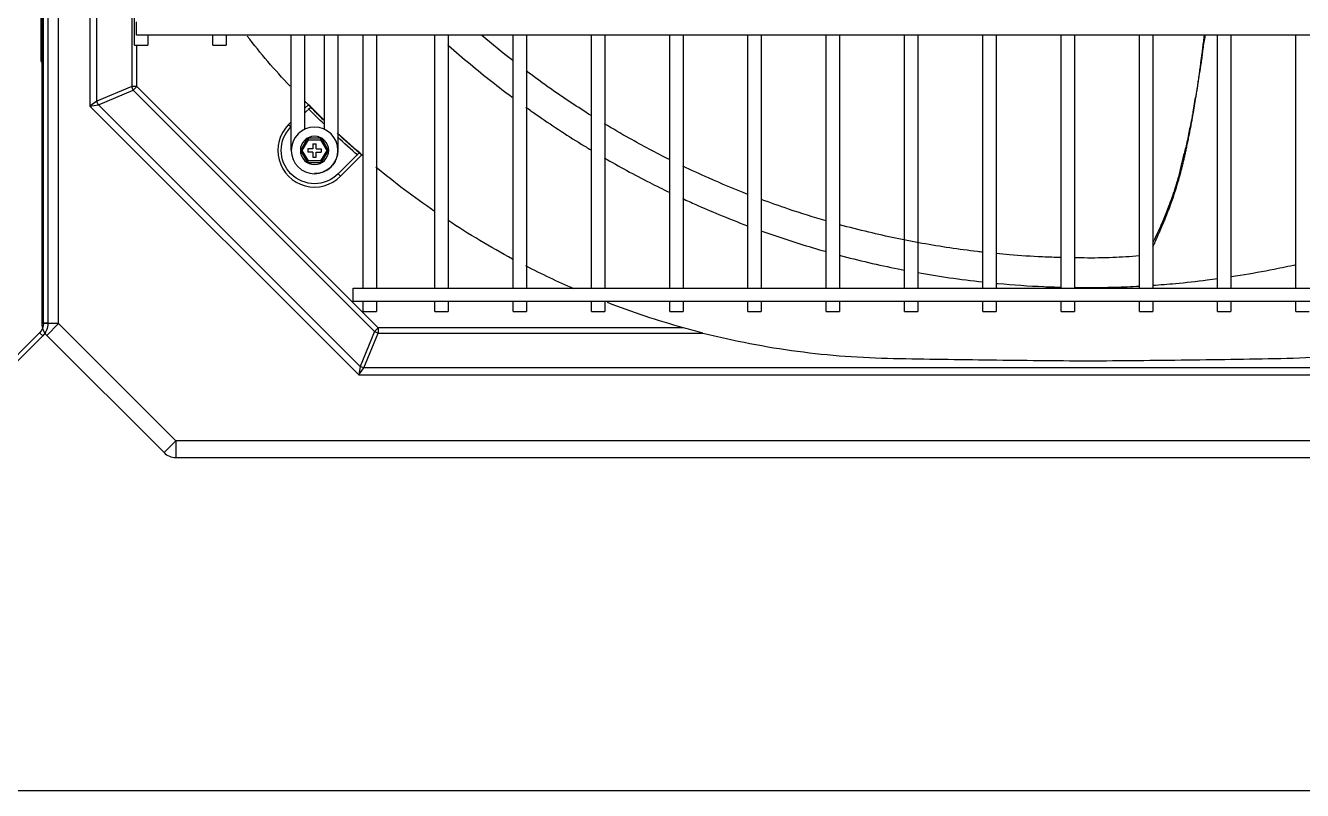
# Model space of a CAD drawing. Header units: millimetres. Extents: x 0 to 504600, y 0 to 118800.
# Drawn here: x 431757.5 to 432140.8, y 45578.4 to 45808.1 of the extents above; entities that cross this region are included whole.
import ezdxf

# ---------------------------------------------------------------- set-up
doc = ezdxf.new("R2010")
doc.units = ezdxf.units.MM
doc.header["$LTSCALE"] = 200
doc.layers.add('LG-AIRCON', color=240, linetype='Continuous')

# ---------------------------------------------------------------- blocks, each defined once
blk = doc.blocks.new('UXB1', base_point=(168674.67, -72229.04))
at = {"layer": 'LG-AIRCON', "color": 0}
for p, q in [((168093.75, -71467.16), (169255.13, -71467.16)), ((168093.75, -71472.16), (168093.75, -71467.16)), ((168055, -71503.83), (168090.21, -71468.62)), ((168093.75, -71472.16), (168090.21, -71468.62)), ((168093.75, -71472.16), (168058.54, -71507.37)), ((169255.13, -71472.16), (168093.75, -71472.16)), ((168067.94, -71572.66), (168148.66, -71491.95)), ((168148.66, -71491.95), (169200.23, -71491.95)), ((168149.08, -71494.52), (168148.66, -71491.95)), ((168148.66, -71491.95), (168150.18, -71494.07)), ((168150.18, -71494.07), (168154.52, -71504.54)), ((169198.7, -71494.07), (168150.18, -71494.07)), ((168149.08, -71494.52), (168070.52, -71573.09)), ((168153.42, -71505), (168149.08, -71494.52)), ((168058.54, -71507.37), (168055, -71503.83)), ((168080.99, -71577.43), (168153.42, -71505)), ((168154.52, -71506.1), (168153.42, -71505)), ((168154.52, -71504.54), (168251.98, -71504.54)), ((168154.52, -71506.1), (168154.52, -71504.54)), ((168053.54, -72188.36), (168053.54, -71507.37)), ((168058.54, -71507.37), (168053.54, -71507.37)), ((168058.54, -71507.37), (168058.54, -72188.36)), ((168154.52, -71506.1), (168082.09, -71578.53)), ((168246.14, -71506.1), (168154.52, -71506.1)), ((168149.95, -71510.99), (168149.95, -71513.99)), ((168149.95, -71510.99), (168153.95, -71510.99)), ((168153.95, -71513.99), (168153.95, -71510.99)), ((168171.52, -71510.99), (168171.52, -71513.99)), ((168171.52, -71510.99), (168175.52, -71510.99)), ((168175.52, -71513.99), (168175.52, -71510.99)), ((168195.02, -71510.99), (168195.02, -71513.99)), ((168195.02, -71510.99), (168199.01, -71510.99)), ((168199.01, -71513.99), (168199.01, -71510.99)), ((168218.51, -71510.99), (168218.51, -71513.99)), ((168218.51, -71510.99), (168222.51, -71510.99)), ((168222.51, -71513.99), (168222.51, -71510.99)), ((168242.01, -71510.99), (168242.01, -71513.99)), ((168242.01, -71510.99), (168246.01, -71510.99)), ((168246.01, -71513.99), (168246.01, -71510.99)), ((168265.5, -71510.99), (168265.5, -71513.99)), ((168265.5, -71510.99), (168269.5, -71510.99)), ((168269.5, -71513.99), (168269.5, -71510.99)), ((168289, -71510.99), (168289, -71513.99)), ((168289, -71510.99), (168293, -71510.99)), ((168293, -71513.99), (168293, -71510.99)), ((168312.5, -71510.99), (168312.5, -71513.99)), ((168312.5, -71510.99), (168316.5, -71510.99)), ((168316.5, -71513.99), (168316.5, -71510.99)), ((168335.99, -71510.99), (168335.99, -71513.99)), ((168335.99, -71510.99), (168339.99, -71510.99)), ((168339.99, -71513.99), (168339.99, -71510.99)), ((168359.49, -71510.99), (168359.49, -71513.99)), ((168359.49, -71510.99), (168363.49, -71510.99)), ((168363.49, -71513.99), (168363.49, -71510.99)), ((168382.99, -71510.99), (168382.99, -71513.99)), ((168382.99, -71510.99), (168386.99, -71510.99)), ((168386.99, -71513.99), (168386.99, -71510.99)), ((168406.48, -71510.99), (168406.48, -71513.99)), ((168406.48, -71510.99), (168410.48, -71510.99)), ((168410.48, -71513.99), (168410.48, -71510.99)), ((168429.98, -71510.99), (168429.98, -71513.99)), ((168429.98, -71510.99), (168433.98, -71510.99)), ((169201.5, -71513.99), (168146.95, -71513.99)), ((168146.95, -71513.99), (168146.95, -71515.99)), ((168146.95, -71515.99), (168146.95, -71517.99)), ((168146.95, -71517.99), (169201.5, -71517.99)), ((168149.95, -71517.99), (168149.95, -71593.98)), ((168153.95, -71593.98), (168153.95, -71517.99)), ((168171.52, -71517.99), (168171.52, -71593.98)), ((168175.52, -71593.98), (168175.52, -71517.99)), ((168195.02, -71517.99), (168195.02, -71593.98)), ((168199.01, -71593.98), (168199.01, -71517.99)), ((168218.51, -71517.99), (168218.51, -71593.98)), ((168222.51, -71593.98), (168222.51, -71517.99)), ((168242.01, -71517.99), (168242.01, -71593.98)), ((168246.01, -71593.98), (168246.01, -71517.99)), ((168265.5, -71517.99), (168265.5, -71593.98)), ((168269.5, -71593.98), (168269.5, -71517.99)), ((168289, -71517.99), (168289, -71593.98)), ((168293, -71593.98), (168293, -71517.99)), ((168312.5, -71517.99), (168312.5, -71593.98)), ((168316.5, -71593.98), (168316.5, -71517.99)), ((168335.99, -71517.99), (168335.99, -71593.98)), ((168339.99, -71593.98), (168339.99, -71517.99)), ((168359.49, -71517.99), (168359.49, -71593.98)), ((168363.49, -71593.98), (168363.49, -71517.99)), ((168382.99, -71517.99), (168382.99, -71593.98)), ((168386.99, -71593.98), (168386.99, -71517.99)), ((168406.48, -71517.99), (168406.48, -71593.98)), ((168410.48, -71593.98), (168410.48, -71517.99)), ((168429.98, -71517.99), (168429.98, -71593.98)), ((168143.16, -71551.62), (168142.46, -71552.32)), ((168143.16, -71551.62), (168149.53, -71557.99)), ((168148.78, -71558.64), (168142.46, -71552.32)), ((168131.14, -71559.39), (168133.26, -71555.71)), ((168133.55, -71556.21), (168131.71, -71559.39)), ((168133.26, -71555.71), (168137.51, -71555.71)), ((168133.26, -71555.71), (168133.55, -71556.21)), ((168134.89, -71558.89), (168133.39, -71558.89)), ((168133.39, -71559.89), (168133.39, -71558.89)), ((168137.22, -71556.21), (168133.55, -71556.21)), ((168134.89, -71557.39), (168135.89, -71557.39)), ((168134.89, -71558.89), (168134.89, -71557.39)), ((168135.89, -71557.39), (168135.89, -71558.89)), ((168135.89, -71558.89), (168137.39, -71558.89)), ((168137.22, -71556.21), (168137.51, -71555.71)), ((168139.06, -71559.39), (168137.22, -71556.21)), ((168137.39, -71559.89), (168137.39, -71558.89)), ((168137.51, -71555.71), (168139.63, -71559.39)), ((168128.39, -71559.42), (168128.39, -71573.32)), ((168133.26, -71563.07), (168131.14, -71559.39)), ((168131.14, -71559.39), (168131.71, -71559.39)), ((168131.71, -71559.39), (168133.55, -71562.57)), ((168133.26, -71563.07), (168133.55, -71562.57)), ((168137.51, -71563.07), (168133.26, -71563.07)), ((168134.89, -71559.89), (168133.39, -71559.89)), ((168133.55, -71562.57), (168137.22, -71562.57)), ((168134.89, -71561.39), (168134.89, -71559.89)), ((168134.89, -71561.39), (168135.89, -71561.39)), ((168135.89, -71559.89), (168135.89, -71561.39)), ((168135.89, -71559.89), (168137.39, -71559.89)), ((168137.22, -71562.57), (168139.06, -71559.39)), ((168137.22, -71562.57), (168137.51, -71563.07)), ((168139.63, -71559.39), (168137.51, -71563.07)), ((168139.06, -71559.39), (168139.63, -71559.39)), ((168142.38, -71573.32), (168142.38, -71559.56)), ((168127.61, -71567.17), (168128.32, -71566.46)), ((168128.32, -71566.46), (168128.39, -71566.53)), ((168132.39, -71573.32), (168132.39, -71565.72)), ((168138.38, -71565.72), (168138.38, -71573.32)), ((168128.39, -71567.95), (168127.61, -71567.17)), ((168132.39, -71570.54), (168134.24, -71572.38)), ((168067.94, -72063.22), (168067.94, -71572.66)), ((168067.94, -71572.66), (168070.52, -71573.09)), ((168070.06, -71574.19), (168067.94, -71572.66)), ((168080.54, -71578.53), (168070.06, -71574.19)), ((168070.06, -71574.19), (168070.06, -72061.7)), ((168070.52, -71573.09), (168080.99, -71577.43)), ((168128.39, -71573.32), (168128.39, -71576.15)), ((168133.54, -71573.1), (168132.39, -71571.95)), ((168132.39, -71576.15), (168132.39, -71573.32)), ((168138.38, -71571.1), (168138.38, -71585.72)), ((168142.38, -71585.72), (168142.38, -71571.1)), ((168082.09, -71578.53), (168080.99, -71577.43)), ((168128.39, -71576.15), (168128.39, -71579.81)), ((168128.39, -71576.15), (168128.39, -71576.15)), ((168132.39, -71579.81), (168132.39, -71576.15)), ((168132.39, -71576.15), (168132.39, -71576.15)), ((168132.39, -71576.15), (168132.39, -71576.15)), ((168080.54, -71665.32), (168080.54, -71578.53)), ((168082.09, -71578.53), (168080.54, -71578.53)), ((168082.09, -71578.53), (168082.09, -71590.98)), ((168128.39, -71579.81), (168128.39, -71582.63)), ((168132.39, -71582.63), (168132.39, -71579.81)), ((168128.39, -71582.63), (168128.39, -71593.98)), ((168132.39, -71593.98), (168132.39, -71582.63)), ((168138.38, -71582.63), (168138.38, -71593.98)), ((168142.38, -71593.98), (168142.38, -71582.63)), ((168053.34, -71586.31), (168053.34, -71589.31)), ((168053.34, -71589.31), (168053.34, -71785.94)), ((168053.54, -71589.31), (168053.34, -71589.31)), ((168081.39, -71590.98), (168081.39, -72044.9)), ((168081.39, -71590.98), (168085.39, -71590.98)), ((168085.39, -71593.98), (168085.39, -71590.98)), ((168104.89, -71590.98), (168104.89, -71593.98)), ((168104.89, -71590.98), (168108.89, -71590.98)), ((168108.89, -71593.98), (168108.89, -71590.98)), ((169266.49, -71593.97), (168081.96, -71593.97)), ((168081.96, -71593.97), (168081.96, -71595.97)), ((168081.96, -71595.97), (168081.96, -71597.97)), ((168175.52, -71593.9), (168175.63, -71593.97))]:
    blk.add_line(p, q, dxfattribs=at)
for radius in [7, 4.25, 4.25]:
    blk.add_circle((168135.39, -71559.39), radius, dxfattribs=at)
at = {"layer": 'LG-AIRCON', "color": 0, "extrusion": (0, 0, -1)}
for centre, radius, start, end in [((-168093.75, -71472.16), 5, 45, 90), ((-168058.54, -71507.37), 5, 0, 45), ((-168135.39, -71559.39), 11, 315, 135)]:
    blk.add_arc(centre, radius, start, end, dxfattribs=at)
at = {"layer": 'LG-AIRCON', "color": 0}
for centre, radius, start, end in [((168135.39, -71559.39), 10, 45, 225), ((168054.14, -71586.31), 0.8, 138.5895, 180)]:
    blk.add_arc(centre, radius, start, end, dxfattribs=at)
for centre, major_axis in [((168150.18, -71495.62), (-2.03, -0.84)), ((168154.52, -71506.1), (-2.03, -0.84)), ((168071.62, -71574.19), (-0.84, -2.03)), ((168082.09, -71578.53), (-0.84, -2.03))]:
    blk.add_ellipse(centre, major_axis=major_axis, ratio=0.678598, start_param=4.438375, end_param=4.986403, dxfattribs=at)
for points, knots in [([(168251.98, -71504.54), (168261.35, -71502.17), (168270.81, -71500.36), (168285.12, -71498.45), (168289.9, -71497.95), (168299.53, -71497.23), (168304.36, -71497.04), (168318.91, -71496.72), (168328.62, -71496.6), (168348.05, -71496.35), (168357.77, -71496.25), (168367.49, -71496.19)], [0, 0, 0, 0, 0.25, 0.25, 0.375, 0.375, 0.5, 0.5, 0.75, 0.75, 1, 1, 1, 1]), ([(168367.49, -71496.19), (168377.46, -71496.25), (168387.43, -71496.35), (168402.38, -71496.55), (168407.37, -71496.62), (168417.34, -71496.78), (168422.32, -71496.85), (168432.29, -71497.1), (168437.28, -71497.34), (168447.16, -71498.15), (168452.06, -71498.7), (168466.61, -71500.78), (168476.13, -71502.72), (168485.48, -71505.19)], [0, 0, 0, 0, 0.25, 0.25, 0.375, 0.375, 0.5, 0.5, 0.625, 0.625, 0.75, 0.75, 1, 1, 1, 1]), ([(168316.45, -71522.69), (168319.62, -71522.13), (168326.11, -71521.08), (168332.64, -71520.26), (168335.98, -71519.9)], [0, 0, 0, 0, 0.489245, 1, 1, 1, 1]), ([(168339.99, -71519.49), (168340.18, -71519.47), (168344.96, -71519.02), (168351.45, -71518.55), (168357.76, -71518.37), (168359.48, -71518.33)], [0, 0, 0, 0, 0.030504, 0.735974, 1, 1, 1, 1]), ([(168367.19, -71518.2), (168370.03, -71518.22), (168375.3, -71518.27), (168380.57, -71518.5), (168383.01, -71518.63)], [0, 0, 0, 0, 0.537477, 1, 1, 1, 1]), ([(168387.01, -71518.88), (168389.27, -71519.04), (168394.73, -71519.48), (168401.24, -71520.19), (168405.47, -71520.75), (168406.53, -71520.89)], [0, 0, 0, 0, 0.346789, 0.837259, 1, 1, 1, 1]), ([(168292.92, -71527.92), (168298.77, -71526.36), (168305.29, -71524.84), (168311.85, -71523.55), (168312.48, -71523.43)], [0, 0, 0, 0, 0.904429, 1, 1, 1, 1]), ([(168410.54, -71521.47), (168411.44, -71521.61), (168415.77, -71522.29), (168422.28, -71523.46), (168427.85, -71524.64), (168430.04, -71525.12)], [0, 0, 0, 0, 0.138987, 0.661876, 1, 1, 1, 1]), ([(168359.47, -71527.19), (168357.63, -71527.24), (168352.44, -71527.42), (168345.95, -71527.85), (168341.31, -71528.27), (168339.99, -71528.4)], [0, 0, 0, 0, 0.282463, 0.794994, 1, 1, 1, 1]), ([(168382.98, -71527.72), (168380.3, -71527.47), (168374.73, -71527.09), (168368.26, -71527.05), (168364.45, -71527.09), (168363.48, -71527.11)], [0, 0, 0, 0, 0.406262, 0.849224, 1, 1, 1, 1]), ([(168269.38, -71535.28), (168274.16, -71533.56), (168280.66, -71531.41), (168287.23, -71529.49), (168288.94, -71529.01)], [0, 0, 0, 0, 0.74118, 1, 1, 1, 1]), ([(168335.99, -71528.82), (168335.46, -71528.88), (168329.38, -71529.58), (168317.99, -71531.27), (168304.2, -71534.15), (168295.93, -71536.27), (168293.01, -71537.07)], [0, 0, 0, 0, 0.037241, 0.424432, 0.796492, 1, 1, 1, 1]), ([(168402.67, -71593.98), (168402.65, -71593.79), (168402.44, -71592.2), (168402.04, -71590.17), (168401.77, -71587.54), (168401.44, -71585.04), (168400.98, -71582.4), (168400.63, -71580.17), (168400.37, -71578.32), (168400.11, -71576.64), (168399.63, -71574.62), (168399.29, -71572.5), (168399, -71570.55), (168398.66, -71568.56), (168398.04, -71565.67), (168397.6, -71563.34), (168396.83, -71559.83), (168396.19, -71557.79), (168395.68, -71555.42), (168395.28, -71553.62), (168394.82, -71551.8), (168394.38, -71550.33), (168394.1, -71549.38), (168393.83, -71548.47), (168393.42, -71547.24), (168392.82, -71545.44), (168391.61, -71542.03), (168390.09, -71538.29), (168388.53, -71534.71), (168387.63, -71532.92), (168387.16, -71531.94), (168387.01, -71531.54), (168386.97, -71531.45)], [0, 0, 0, 0, 0.008371, 0.069424, 0.094367, 0.121283, 0.179384, 0.232883, 0.253705, 0.270958, 0.305551, 0.345961, 0.367488, 0.389621, 0.435291, 0.515912, 0.532189, 0.589294, 0.613481, 0.639638, 0.667776, 0.697453, 0.714276, 0.72148, 0.744733, 0.767084, 0.80554, 0.900316, 0.940461, 0.976172, 0.994503, 1, 1, 1, 1]), ([(168402.41, -71593.98), (168402.37, -71593.68), (168402.27, -71592.77), (168402.12, -71591.56), (168401.94, -71590.05), (168401.76, -71588.68), (168401.57, -71587.16), (168401.39, -71585.79), (168401.21, -71584.44), (168401, -71582.96), (168400.82, -71581.64), (168400.61, -71580.19), (168400.44, -71579.03), (168400.22, -71577.58), (168400.02, -71576.29), (168399.79, -71574.85), (168399.59, -71573.56), (168399.37, -71572.26), (168399.15, -71570.97), (168398.93, -71569.68), (168398.73, -71568.55), (168398.5, -71567.29), (168398.29, -71566.18), (168398.03, -71564.81), (168397.82, -71563.72), (168397.55, -71562.37), (168397.33, -71561.29), (168397.07, -71560.09), (168396.84, -71559.03), (168396.58, -71557.84), (168396.3, -71556.65), (168396.05, -71555.6), (168395.79, -71554.55), (168395.53, -71553.51), (168395.26, -71552.48), (168394.99, -71551.46), (168394.71, -71550.46), (168394.42, -71549.47), (168394.14, -71548.51), (168393.83, -71547.53), (168393.53, -71546.57), (168393.25, -71545.74), (168392.97, -71544.92), (168392.65, -71543.99), (168392.32, -71543.07), (168392.02, -71542.28), (168391.73, -71541.5), (168391.43, -71540.73), (168391.09, -71539.87), (168390.79, -71539.13), (168390.49, -71538.41), (168390.24, -71537.8), (168389.98, -71537.19), (168389.69, -71536.51), (168389.41, -71535.85), (168389.13, -71535.19), (168388.9, -71534.68), (168388.66, -71534.12), (168388.46, -71533.67), (168388.23, -71533.13), (168388.05, -71532.72), (168387.84, -71532.25), (168387.66, -71531.83), (168387.51, -71531.48), (168387.35, -71531.11), (168387.28, -71530.95), (168387.26, -71530.9)], [0, 0, 0, 0, 0.011806, 0.035618, 0.047525, 0.071337, 0.089197, 0.107056, 0.124916, 0.142775, 0.166588, 0.178494, 0.202307, 0.214213, 0.238026, 0.255886, 0.273745, 0.291605, 0.309464, 0.327324, 0.345183, 0.357089, 0.380902, 0.392808, 0.416621, 0.428527, 0.45234, 0.464246, 0.482106, 0.499965, 0.517825, 0.535684, 0.547591, 0.56545, 0.58331, 0.595216, 0.613075, 0.630935, 0.642841, 0.660701, 0.67856, 0.690467, 0.702373, 0.720232, 0.738092, 0.749998, 0.761905, 0.779764, 0.79167, 0.80953, 0.821436, 0.833343, 0.845249, 0.857155, 0.875015, 0.886921, 0.898827, 0.910734, 0.92264, 0.934546, 0.946453, 0.958359, 0.970265, 0.982172, 0.994078, 1, 1, 1, 1]), ([(168245.87, -71544.93), (168247.18, -71544.33), (168250.78, -71542.69), (168257.26, -71539.91), (168262.48, -71537.84), (168265.39, -71536.75)], [0, 0, 0, 0, 0.204884, 0.559596, 1, 1, 1, 1]), ([(168289.01, -71538.21), (168285.24, -71539.3), (168278.74, -71541.34), (168272.23, -71543.64), (168269.5, -71544.66)], [0, 0, 0, 0, 0.58019, 1, 1, 1, 1]), ([(168171.44, -71541.06), (168171.4, -71541.08), (168171.36, -71541.11), (168165.29, -71545.29), (168159.46, -71549.7), (168153.82, -71554.36)], [0, 0, 0, 0, 0.006395, 0.006395, 1, 1, 1, 1]), ([(168222.35, -71557.17), (168224.59, -71555.86), (168229.12, -71553.32), (168235.63, -71549.89), (168239.9, -71547.77), (168241.86, -71546.83)], [0, 0, 0, 0, 0.352089, 0.704456, 1, 1, 1, 1]), ([(168265.5, -71546.18), (168261.55, -71547.72), (168255.03, -71550.43), (168248.53, -71553.43), (168245.97, -71554.66)], [0, 0, 0, 0, 0.605591, 1, 1, 1, 1]), ([(168142.38, -71559.39), (168142.38, -71558.78), (168142.23, -71557.65), (168141.47, -71555.71), (168140.05, -71553.98), (168138.17, -71552.89), (168136.64, -71552.46), (168135.77, -71552.4), (168135.42, -71552.4)], [0, 0, 0, 0, 0.164287, 0.313707, 0.566616, 0.76053, 0.902583, 1, 1, 1, 1]), ([(168241.97, -71556.62), (168237.91, -71558.65), (168231.38, -71562.11), (168224.9, -71565.89), (168222.44, -71567.37)], [0, 0, 0, 0, 0.619127, 1, 1, 1, 1]), ([(168198.84, -71572.37), (168199.85, -71571.64), (168203.09, -71569.35), (168208.6, -71565.62), (168214.11, -71562.11), (168217.37, -71560.12), (168218.33, -71559.54)], [0, 0, 0, 0, 0.160934, 0.509713, 0.854631, 1, 1, 1, 1]), ([(168218.43, -71569.84), (168214.44, -71572.35), (168207.88, -71576.69), (168201.42, -71581.37), (168198.89, -71583.27)], [0, 0, 0, 0, 0.605389, 1, 1, 1, 1]), ([(168175.3, -71591.21), (168175.41, -71591.11), (168177.64, -71589.13), (168182.02, -71585.35), (168188.41, -71580.17), (168192.68, -71576.9), (168194.75, -71575.36)], [0, 0, 0, 0, 0.017533, 0.356451, 0.69177, 1, 1, 1, 1])]:
    blk.add_open_spline(points, degree=3, knots=knots, dxfattribs=at)
for points in [[(168251.98, -71504.54), (168250.06, -71505.03), (168248.1, -71505.55), (168246.14, -71506.1)], [(168246.14, -71506.1), (168238.38, -71508.27), (168230.76, -71510.79), (168223.3, -71513.68)], [(168213.31, -71517.78), (168208.41, -71519.92), (168203.57, -71522.22), (168198.81, -71524.68)], [(168363.49, -71518.25), (168364.72, -71518.23), (168365.96, -71518.22), (168367.19, -71518.2)], [(168194.86, -71526.76), (168188.19, -71530.34), (168181.68, -71534.24), (168175.38, -71538.4)], [(168387.17, -71530.7), (168387.1, -71530.58), (168387.04, -71530.46), (168386.97, -71530.35)], [(168149.92, -71557.78), (168147.32, -71560.02), (168144.75, -71562.32), (168142.23, -71564.68)], [(168148.4, -71557.91), (168146.32, -71559.72), (168144.27, -71561.57), (168142.25, -71563.45)], [(168148.93, -71558.51), (168146.7, -71560.45), (168144.51, -71562.43), (168142.35, -71564.45)], [(168148.78, -71558.64), (168146.6, -71560.54), (168144.46, -71562.47), (168142.35, -71564.45)], [(168149.53, -71557.99), (168149.28, -71558.21), (168149.03, -71558.43), (168148.78, -71558.64)], [(168138.26, -71567.25), (168136.66, -71568.8), (168135.08, -71570.37), (168133.52, -71571.97)], [(168138.25, -71568.48), (168136.65, -71570.04), (168135.08, -71571.62), (168133.52, -71573.22)], [(168138.36, -71568.26), (168136.92, -71569.67), (168135.5, -71571.09), (168134.1, -71572.53)], [(168138.36, -71568.26), (168136.97, -71569.62), (168135.6, -71570.99), (168134.24, -71572.38)], [(168133.02, -71573.64), (168132.77, -71573.88), (168132.52, -71574.13), (168132.27, -71574.37)], [(168133.54, -71573.1), (168133.36, -71573.28), (168133.19, -71573.46), (168133.02, -71573.64)], [(168134.24, -71572.38), (168134, -71572.62), (168133.77, -71572.86), (168133.54, -71573.1)], [(168128.05, -71578.69), (168123.48, -71583.51), (168119.19, -71588.53), (168115.17, -71593.74)], [(168194.88, -71586.34), (168191.76, -71588.77), (168188.68, -71591.28), (168185.64, -71593.88)]]:
    blk.add_open_spline(points, degree=3, dxfattribs=at)
blk = doc.blocks.new('UXC')
at = {"layer": 'LG-AIRCON', "color": 0}
for p, q in [((1171.29, 759.53), (1206.58, 724.23)), ((1207.5, 725.15), (1172.2, 760.45)), ((1207.5, 725.15), (1206.58, 724.23)), ((1209.05, 721.4), (1207.75, 721.4)), ((1207.75, 721.4), (1207.75, 40.6)), ((1209.05, 40.6), (1209.05, 721.4))]:
    blk.add_line(p, q, dxfattribs=at)
for radius in [5.3, 4]:
    blk.add_arc((1203.75, 721.4), radius, 0, 45, dxfattribs=at)
blk = doc.blocks.new('UXB+UXC')
at = {"layer": 'LG-AIRCON', "color": 0}
for name, p in [('UXC', (0, 0)), ('UXB1', (1828.38, -0.17))]:
    blk.add_blockref(name, p, dxfattribs=at)

msp = doc.modelspace()

# ---------------------------------------------------------------- linework, layer by layer
at = {"layer": 'LG-AIRCON', "color": 8}
msp.add_lwpolyline([(430024.22, 45578.42), (433104.22, 45578.42), (433104.22, 46538.42), (430024.22, 46538.42)], close=True, dxfattribs=at)

# ---------------------------------------------------------------- block references
at = {"layer": 'LG-AIRCON', "color": 142, "xscale": -1, "rotation": 180}
msp.add_blockref('UXB+UXC', (430555.17, 46440.12), dxfattribs=at)

doc.saveas('drawing.dxf')
